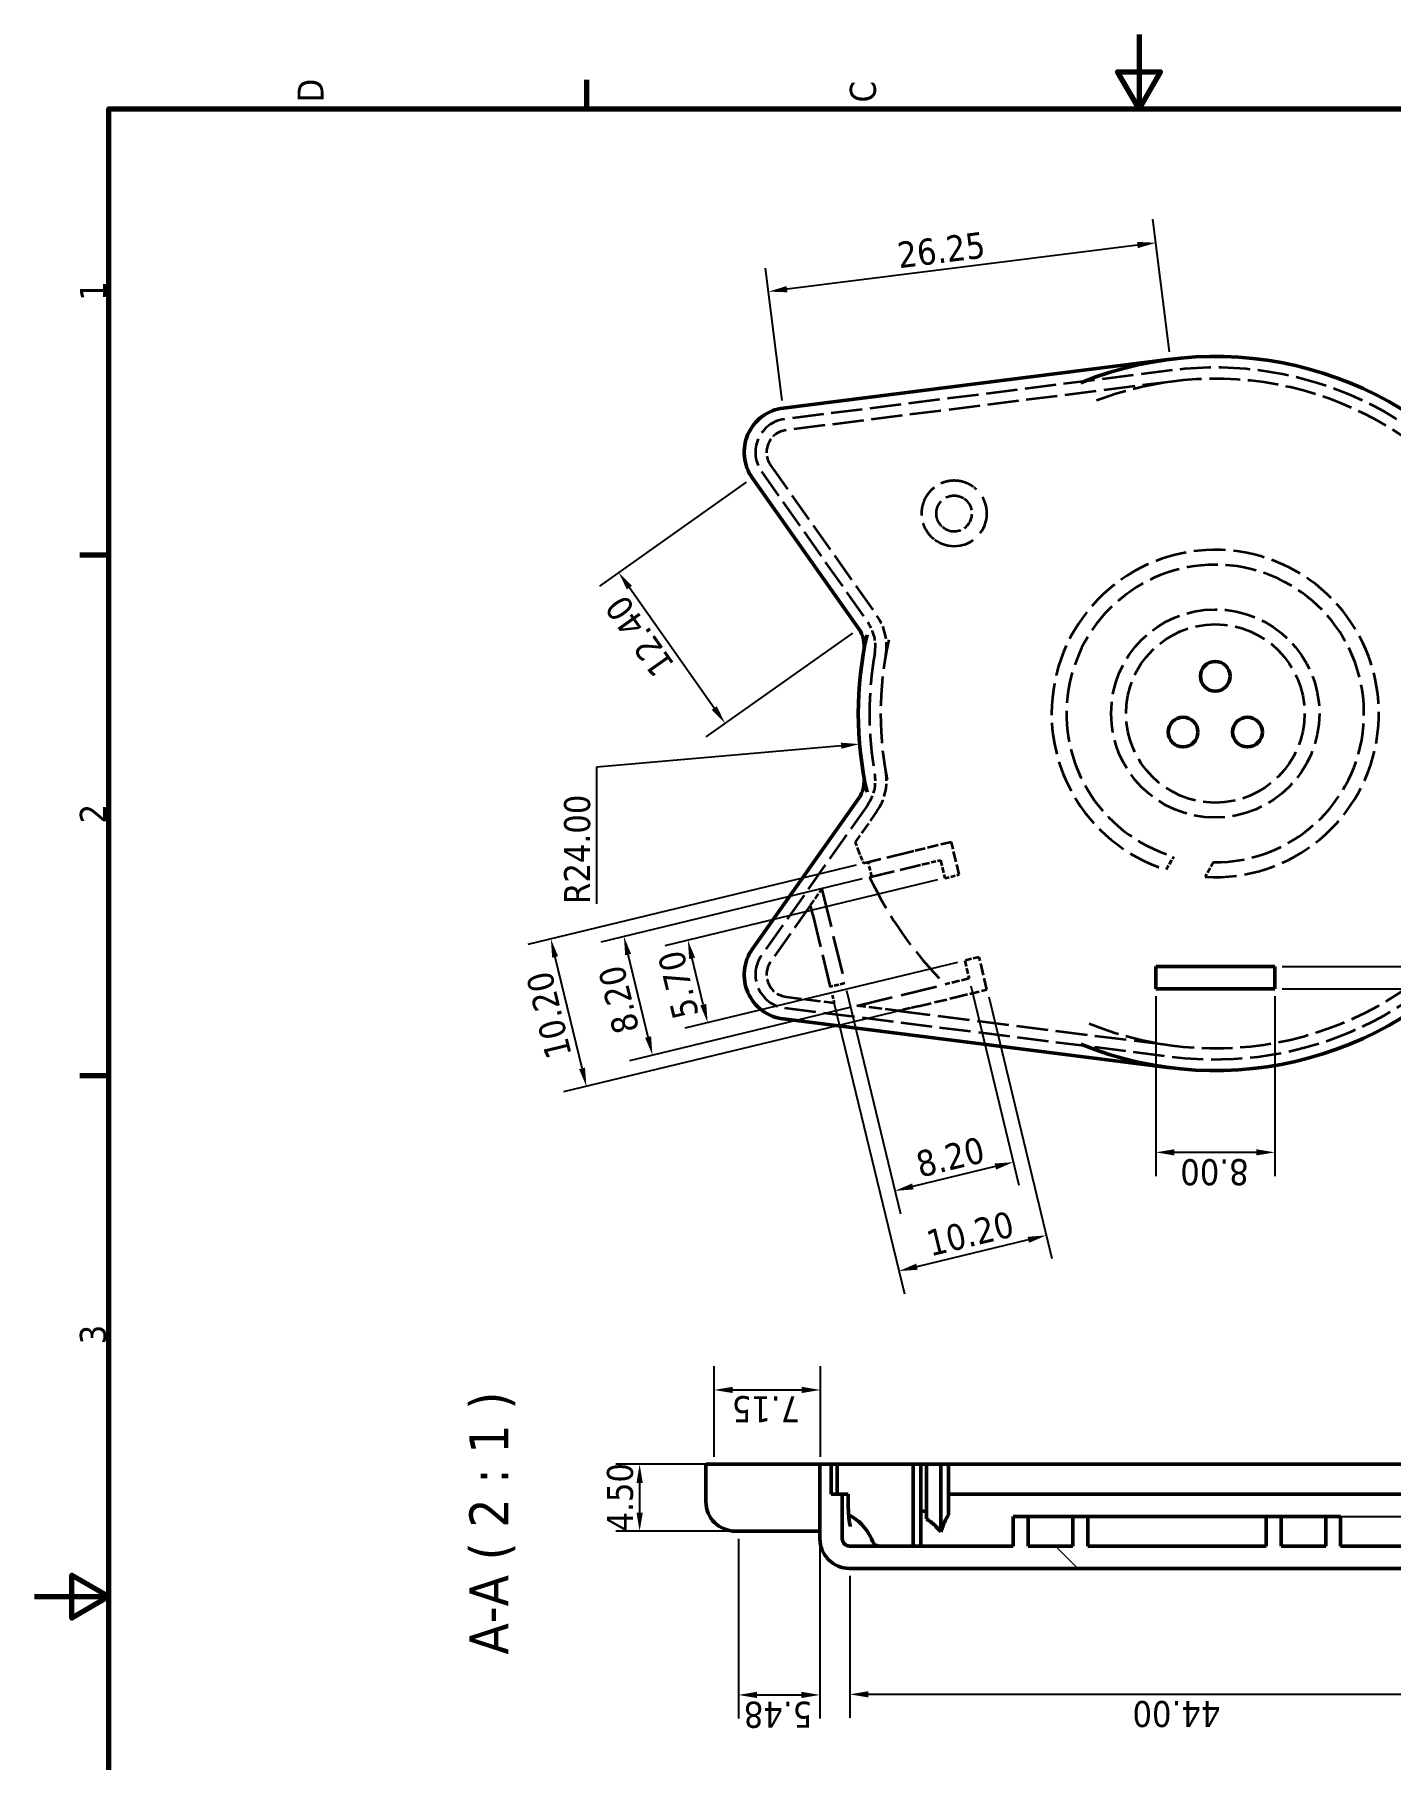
# Model space of a CAD drawing. Header units: millimetres. Extents: x -149 to 0, y 0 to 210.
# Drawn here: x -148.5 to -57.3, y 94 to 210 of the extents above; entities that cross this region are included whole.
import ezdxf

# ---------------------------------------------------------------- set-up
doc = ezdxf.new("R2010")
doc.units = ezdxf.units.MM
doc.header["$LTSCALE"] = 0.5
doc.linetypes.add('DASHED', pattern=[0.2068, 0.1655, -0.0413])
for name, color, linetype, lineweight in [('Border (ISO)', 7, 'Continuous', 70), ('Dimension (ISO)', 7, 'Continuous', 25), ('Hatch (ISO)', 7, 'Continuous', 18), ('Hidden (ISO)', 7, 'DASHED', 35), ('Symbol (ISO)', 7, 'Continuous', 25), ('Visible (ISO)', 7, 'Continuous', 50)]:
    doc.layers.add(name, color=color, linetype=linetype, lineweight=lineweight)
doc.styles.add('Label Text (ISO)', font='tahoma.ttf')
doc.styles.add('Note Text (ISO)', font='tahoma.ttf')
doc.dimstyles.new('Default (ISO)', dxfattribs={"dimscale": 0.5, "dimtxt": 3.5, "dimasz": 2.5, "dimexe": 3.175, "dimexo": 1, "dimgap": 0.762, "dimtad": 1, "dimtxsty": 'Note Text (ISO)', "dimcen": 2.5, "dimdle": 10, "dimclrd": 256, "dimclre": 256, "dimclrt": 256, "dimazin": 3, "dimtfac": 1.001486, "dimtmove": 0, "dimatfit": 3, "dimfxl": 0, "dimlwd": -1, "dimlwe": -1})

# ---------------------------------------------------------------- blocks, each defined once
blk = doc.blocks.new('Borders Default Border')
at = {"layer": 'Border (ISO)'}
for p, q in [((280, 287), (280, 290.9)), ((350, 287), (350, 290.9)), ((410, 222.75), (413.9, 222.75))]:
    blk.add_line(p, q, dxfattribs=at)
at = {"layer": 'Border (ISO)', "flags": 128}
for points in [[(210, 297), (210, 287), (207.11, 292), (212.89, 292), (210, 287)], [(10, 10), (10, 287), (410, 287), (410, 10), (10, 10)], [(420, 148.5), (410, 148.5), (415, 151.39), (415, 145.61), (410, 148.5)]]:
    blk.add_lwpolyline(points, dxfattribs=at)
at = {"layer": 'Border (ISO)', "char_height": 3.5, "attachment_point": 7, "style": 'Note Text (ISO)'}
for s, insert in [('3', (243.91, 287.33)), ('2', (313.94, 287.4)), ('1', (384.21, 287.4)), ('D', (410.87, 258.13)), ('C', (410.86, 183.81))]:
    blk.add_mtext(s, dxfattribs=dict(at, insert=insert))
blk = doc.blocks.new('*D11')
at = {"layer": 'Defpoints', "color": 0, "transparency": 16777216}
for p in [(-61.7, 110.39), (-49.7, 106.89), (-37.36, 106.89)]:
    blk.add_point(p, dxfattribs=at)
at = {"layer": 'Dimension (ISO)', "transparency": 16777216}
for p, q in [((-37.36, 111.64), (-37.36, 112.89)), ((-61.2, 110.39), (-35.77, 110.39)), ((-37.36, 110.39), (-37.36, 106.89)), ((-49.2, 106.89), (-35.77, 106.89)), ((-37.36, 105.64), (-37.36, 99.17))]:
    blk.add_line(p, q, dxfattribs=at)
for points in [[(-37.57, 111.64), (-37.15, 111.64), (-37.36, 110.39)], [(-37.57, 105.64), (-37.15, 105.64), (-37.36, 106.89)]]:
    blk.add_solid(points, dxfattribs=at)
at = {"layer": 'Dimension (ISO)', "transparency": 16777216, "insert": (-39.56, 99.55), "char_height": 1.75, "attachment_point": 1, "rotation": 90, "style": 'Note Text (ISO)'}
blk.add_mtext('\\A1;3.50', dxfattribs=at)
blk = doc.blocks.new('*D25')
at = {"layer": 'Defpoints', "color": 0, "transparency": 16777216}
for p in [(-65.12, 147.36), (-65.12, 145.86), (-43.71, 145.86)]:
    blk.add_point(p, dxfattribs=at)
at = {"layer": 'Dimension (ISO)', "transparency": 16777216}
for p, q in [((-43.71, 148.61), (-43.71, 149.86)), ((-64.62, 147.36), (-42.12, 147.36)), ((-43.71, 147.36), (-43.71, 145.86)), ((-64.62, 145.86), (-42.12, 145.86)), ((-43.71, 144.61), (-43.71, 143.36))]:
    blk.add_line(p, q, dxfattribs=at)
for points in [[(-43.92, 148.61), (-43.5, 148.61), (-43.71, 147.36)], [(-43.92, 144.61), (-43.5, 144.61), (-43.71, 145.86)]]:
    blk.add_solid(points, dxfattribs=at)
at = {"layer": 'Dimension (ISO)', "transparency": 16777216, "insert": (-45.91, 144.46), "char_height": 1.75, "attachment_point": 1, "rotation": 90, "style": 'Note Text (ISO)'}
blk.add_mtext('\\A1;1.50', dxfattribs=at)
blk = doc.blocks.new('*D26')
at = {"layer": 'Defpoints', "color": 0, "transparency": 16777216}
for p in [(-73.12, 145.86), (-65.12, 145.86), (-73.12, 134.86)]:
    blk.add_point(p, dxfattribs=at)
at = {"layer": 'Dimension (ISO)', "transparency": 16777216}
for p, q in [((-73.12, 145.36), (-73.12, 133.27)), ((-65.12, 145.36), (-65.12, 133.27)), ((-66.37, 134.86), (-71.87, 134.86))]:
    blk.add_line(p, q, dxfattribs=at)
for points in [[(-71.87, 134.65), (-71.87, 135.07), (-73.12, 134.86)], [(-66.37, 134.65), (-66.37, 135.07), (-65.12, 134.86)]]:
    blk.add_solid(points, dxfattribs=at)
at = {"layer": 'Dimension (ISO)', "transparency": 16777216, "insert": (-66.88, 132.65), "char_height": 1.75, "attachment_point": 1, "rotation": 180, "style": 'Note Text (ISO)'}
blk.add_mtext('\\A1;8.00', dxfattribs=at)
blk = doc.blocks.new('*D27')
at = {"layer": 'Defpoints', "color": 0, "transparency": 16777216}
for p in [(-69.12, 164.36), (-93.04, 162.3)]:
    blk.add_point(p, dxfattribs=at)
at = {"layer": 'Dimension (ISO)', "transparency": 16777216}
for p, q in [((-110.7, 160.78), (-94.28, 162.2)), ((-110.7, 151.56), (-110.7, 160.78))]:
    blk.add_line(p, q, dxfattribs=at)
blk.add_solid([(-94.3, 162.4), (-94.26, 161.99), (-93.04, 162.3)], dxfattribs=at)
at = {"layer": 'Dimension (ISO)', "transparency": 16777216, "insert": (-112.9, 151.56), "char_height": 1.75, "attachment_point": 1, "rotation": 90, "style": 'Note Text (ISO)'}
blk.add_mtext('\\A1;R24.00', dxfattribs=at)
blk = doc.blocks.new('*D28')
at = {"layer": 'Defpoints', "color": 0, "transparency": 16777216}
for p in [(-52.42, 181.59), (-69.12, 164.36)]:
    blk.add_point(p, dxfattribs=at)
at = {"layer": 'Dimension (ISO)', "transparency": 16777216}
for p, q in [((-42.59, 200.96), (-42.59, 191.74)), ((-42.59, 191.74), (-51.55, 182.49))]:
    blk.add_line(p, q, dxfattribs=at)
blk.add_solid([(-51.7, 182.64), (-51.4, 182.35), (-52.42, 181.59)], dxfattribs=at)
at = {"layer": 'Dimension (ISO)', "transparency": 16777216, "insert": (-44.79, 193.75), "char_height": 1.75, "attachment_point": 1, "rotation": 90, "style": 'Note Text (ISO)'}
blk.add_mtext('\\A1;R24.00', dxfattribs=at)
blk = doc.blocks.new('*D29')
at = {"layer": 'Defpoints', "color": 0, "transparency": 16777216}
for p in [(-92.78, 154.29), (-113.79, 149.21), (-89.04, 144.7)]:
    blk.add_point(p, dxfattribs=at)
at = {"layer": 'Dimension (ISO)', "transparency": 16777216}
for p, q in [((-93.26, 154.17), (-115.34, 148.84)), ((-111.69, 140.51), (-113.5, 147.99)), ((-89.53, 144.58), (-112.94, 138.92))]:
    blk.add_line(p, q, dxfattribs=at)
for points in [[(-113.7, 147.95), (-113.3, 148.04), (-113.79, 149.21)], [(-111.89, 140.46), (-111.49, 140.56), (-111.4, 139.29)]]:
    blk.add_solid(points, dxfattribs=at)
at = {"layer": 'Dimension (ISO)', "transparency": 16777216, "insert": (-114.08, 141), "char_height": 1.75, "attachment_point": 1, "rotation": 103.58, "style": 'Note Text (ISO)'}
blk.add_mtext('\\A1;10.20', dxfattribs=at)
blk = doc.blocks.new('*D30')
at = {"layer": 'Defpoints', "color": 0, "transparency": 16777216}
for p in [(-92.36, 153.36), (-108.88, 149.37), (-93.21, 144.72)]:
    blk.add_point(p, dxfattribs=at)
at = {"layer": 'Dimension (ISO)', "transparency": 16777216}
for p, q in [((-92.85, 153.24), (-110.43, 148.99)), ((-107.25, 142.61), (-108.59, 148.15)), ((-93.7, 144.6), (-108.5, 141.02))]:
    blk.add_line(p, q, dxfattribs=at)
for points in [[(-108.79, 148.1), (-108.39, 148.2), (-108.88, 149.37)], [(-107.45, 142.56), (-107.05, 142.66), (-106.96, 141.4)]]:
    blk.add_solid(points, dxfattribs=at)
at = {"layer": 'Dimension (ISO)', "transparency": 16777216, "insert": (-109.54, 142.68), "char_height": 1.75, "attachment_point": 1, "rotation": 103.58, "style": 'Note Text (ISO)'}
blk.add_mtext('\\A1;8.20', dxfattribs=at)
blk = doc.blocks.new('*D31')
at = {"layer": 'Defpoints', "color": 0, "transparency": 16777216}
for p in [(-94.87, 145.43), (-84.47, 145.8), (-90.39, 126.88)]:
    blk.add_point(p, dxfattribs=at)
at = {"layer": 'Dimension (ISO)', "transparency": 16777216}
for p, q in [((-94.76, 144.94), (-90.02, 125.34)), ((-84.35, 145.31), (-80.1, 127.73)), ((-81.69, 128.98), (-89.18, 127.17))]:
    blk.add_line(p, q, dxfattribs=at)
for points in [[(-81.74, 129.18), (-81.64, 128.78), (-80.48, 129.28)], [(-89.23, 127.38), (-89.13, 126.97), (-90.39, 126.88)]]:
    blk.add_solid(points, dxfattribs=at)
at = {"layer": 'Dimension (ISO)', "transparency": 16777216, "insert": (-88.68, 129.56), "char_height": 1.75, "attachment_point": 1, "rotation": 13.58, "style": 'Note Text (ISO)'}
blk.add_mtext('\\A1;10.20', dxfattribs=at)
blk = doc.blocks.new('*D32')
at = {"layer": 'Defpoints', "color": 0, "transparency": 16777216}
for p in [(-94.04, 146.23), (-85.68, 146.54), (-90.67, 132.27)]:
    blk.add_point(p, dxfattribs=at)
at = {"layer": 'Dimension (ISO)', "transparency": 16777216}
for p, q in [((-93.92, 145.74), (-90.29, 130.73)), ((-85.56, 146.05), (-82.32, 132.66)), ((-83.91, 133.91), (-89.45, 132.57))]:
    blk.add_line(p, q, dxfattribs=at)
for points in [[(-83.96, 134.11), (-83.86, 133.7), (-82.7, 134.2)], [(-89.5, 132.77), (-89.4, 132.37), (-90.67, 132.27)]]:
    blk.add_solid(points, dxfattribs=at)
at = {"layer": 'Dimension (ISO)', "transparency": 16777216, "insert": (-89.38, 134.86), "char_height": 1.75, "attachment_point": 1, "rotation": 13.58, "style": 'Note Text (ISO)'}
blk.add_mtext('\\A1;8.20', dxfattribs=at)
blk = doc.blocks.new('*D33')
at = {"layer": 'Defpoints', "color": 0, "transparency": 16777216}
for p in [(-87.31, 153.29), (-104.58, 149.12), (-85.97, 147.75)]:
    blk.add_point(p, dxfattribs=at)
at = {"layer": 'Dimension (ISO)', "transparency": 16777216}
for p, q in [((-87.79, 153.18), (-106.13, 148.75)), ((-86.46, 147.63), (-104.79, 143.21)), ((-103.54, 144.79), (-104.29, 147.9))]:
    blk.add_line(p, q, dxfattribs=at)
for points in [[(-104.49, 147.86), (-104.09, 147.95), (-104.58, 149.12)], [(-103.74, 144.74), (-103.34, 144.84), (-103.25, 143.58)]]:
    blk.add_solid(points, dxfattribs=at)
at = {"layer": 'Dimension (ISO)', "transparency": 16777216, "insert": (-105.54, 143.68), "char_height": 1.75, "attachment_point": 1, "rotation": 103.58, "style": 'Note Text (ISO)'}
blk.add_mtext('\\A1;5.70', dxfattribs=at)
blk = doc.blocks.new('*D34')
at = {"layer": 'Defpoints', "color": 0, "transparency": 16777216}
for p in [(-102.82, 113.89), (-107.82, 109.39), (-101.18, 109.39)]:
    blk.add_point(p, dxfattribs=at)
at = {"layer": 'Dimension (ISO)', "transparency": 16777216}
for p, q in [((-103.32, 113.89), (-109.41, 113.89)), ((-107.82, 112.64), (-107.82, 110.64)), ((-101.68, 109.39), (-109.41, 109.39))]:
    blk.add_line(p, q, dxfattribs=at)
for points in [[(-108.03, 112.64), (-107.61, 112.64), (-107.82, 113.89)], [(-108.03, 110.64), (-107.61, 110.64), (-107.82, 109.39)]]:
    blk.add_solid(points, dxfattribs=at)
at = {"layer": 'Dimension (ISO)', "transparency": 16777216, "insert": (-110.02, 109.38), "char_height": 1.75, "attachment_point": 1, "rotation": 90, "style": 'Note Text (ISO)'}
blk.add_mtext('\\A1;4.50', dxfattribs=at)
blk = doc.blocks.new('*D35')
at = {"layer": 'Defpoints', "color": 0, "transparency": 16777216}
for p in [(-101.18, 109.39), (-95.7, 109.39), (-95.7, 98.39)]:
    blk.add_point(p, dxfattribs=at)
at = {"layer": 'Dimension (ISO)', "transparency": 16777216}
for p, q in [((-101.18, 108.89), (-101.18, 96.8)), ((-95.7, 108.89), (-95.7, 96.8)), ((-99.93, 98.39), (-96.95, 98.39))]:
    blk.add_line(p, q, dxfattribs=at)
for points in [[(-99.93, 98.18), (-99.93, 98.6), (-101.18, 98.39)], [(-96.95, 98.18), (-96.95, 98.6), (-95.7, 98.39)]]:
    blk.add_solid(points, dxfattribs=at)
at = {"layer": 'Dimension (ISO)', "transparency": 16777216, "insert": (-96.22, 96.18), "char_height": 1.75, "attachment_point": 1, "rotation": 180, "style": 'Note Text (ISO)'}
blk.add_mtext('\\A1;5.48', dxfattribs=at)
blk = doc.blocks.new('*D36')
at = {"layer": 'Defpoints', "color": 0, "transparency": 16777216}
for p in [(-95.67, 118.89), (-102.82, 113.89), (-95.67, 113.89)]:
    blk.add_point(p, dxfattribs=at)
at = {"layer": 'Dimension (ISO)', "transparency": 16777216}
for p, q in [((-102.82, 114.39), (-102.82, 120.48)), ((-95.67, 114.39), (-95.67, 120.48)), ((-101.57, 118.89), (-96.92, 118.89))]:
    blk.add_line(p, q, dxfattribs=at)
for points in [[(-101.57, 118.68), (-101.57, 119.1), (-102.82, 118.89)], [(-96.92, 118.68), (-96.92, 119.1), (-95.67, 118.89)]]:
    blk.add_solid(points, dxfattribs=at)
at = {"layer": 'Dimension (ISO)', "transparency": 16777216, "insert": (-97.03, 116.72), "char_height": 1.75, "attachment_point": 1, "rotation": 180, "style": 'Note Text (ISO)'}
blk.add_mtext('\\A1;7.15', dxfattribs=at)
blk = doc.blocks.new('*D37')
at = {"layer": 'Defpoints', "color": 0, "transparency": 16777216}
for p in [(-93.7, 106.89), (-49.7, 106.89), (-49.7, 98.43)]:
    blk.add_point(p, dxfattribs=at)
at = {"layer": 'Dimension (ISO)', "transparency": 16777216}
for p, q in [((-93.7, 106.39), (-93.7, 96.84)), ((-49.7, 106.39), (-49.7, 96.84)), ((-92.45, 98.43), (-50.95, 98.43))]:
    blk.add_line(p, q, dxfattribs=at)
for points in [[(-92.45, 98.22), (-92.45, 98.64), (-93.7, 98.43)], [(-50.95, 98.22), (-50.95, 98.64), (-49.7, 98.43)]]:
    blk.add_solid(points, dxfattribs=at)
at = {"layer": 'Dimension (ISO)', "transparency": 16777216, "insert": (-68.78, 96.23), "char_height": 1.75, "attachment_point": 1, "rotation": 180, "style": 'Note Text (ISO)'}
blk.add_mtext('\\A1;44.00', dxfattribs=at)
blk = doc.blocks.new('*D39')
at = {"layer": 'Defpoints', "color": 0, "transparency": 16777216}
for p in [(-99.15, 192.72), (-72.12, 188.17), (-98.17, 184.89)]:
    blk.add_point(p, dxfattribs=at)
at = {"layer": 'Dimension (ISO)', "transparency": 16777216}
for p, q in [((-72.19, 188.67), (-73.31, 197.58)), ((-74.35, 195.85), (-97.91, 192.88)), ((-98.23, 185.39), (-99.35, 194.3))]:
    blk.add_line(p, q, dxfattribs=at)
for points in [[(-74.38, 196.06), (-74.33, 195.64), (-73.11, 196)], [(-97.94, 193.09), (-97.89, 192.67), (-99.15, 192.72)]]:
    blk.add_solid(points, dxfattribs=at)
at = {"layer": 'Dimension (ISO)', "transparency": 16777216, "insert": (-90.59, 196.02), "char_height": 1.75, "attachment_point": 1, "rotation": 7.1808, "style": 'Note Text (ISO)'}
blk.add_mtext('\\A1;26.25', dxfattribs=at)
blk = doc.blocks.new('*D40')
at = {"layer": 'Defpoints', "color": 0, "transparency": 16777216}
for p in [(-100.24, 180.18), (-93.09, 170.06), (-102.08, 163.71)]:
    blk.add_point(p, dxfattribs=at)
at = {"layer": 'Dimension (ISO)', "transparency": 16777216}
for p, q in [((-100.65, 179.9), (-110.52, 172.92)), ((-108.51, 172.82), (-102.8, 164.73)), ((-93.5, 169.77), (-103.37, 162.8))]:
    blk.add_line(p, q, dxfattribs=at)
for points in [[(-108.68, 172.7), (-108.34, 172.94), (-109.23, 173.84)], [(-102.97, 164.61), (-102.63, 164.85), (-102.08, 163.71)]]:
    blk.add_solid(points, dxfattribs=at)
at = {"layer": 'Dimension (ISO)', "transparency": 16777216, "insert": (-106.84, 166.63), "char_height": 1.75, "attachment_point": 1, "rotation": 125.2295, "style": 'Note Text (ISO)'}
blk.add_mtext('\\A1;12.40', dxfattribs=at)

msp = doc.modelspace()

# ---------------------------------------------------------------- hatches: boundary and pattern name
at = {"layer": 'Hatch (ISO)'}
h = msp.add_hatch(dxfattribs=at)
h.set_pattern_fill('ANSI31', color=256, scale=12.7, angle=90, style=0)
h.set_pattern_definition([(135, (0, 0), (-14.2562, -14.2562), [])])
edge = h.paths.add_edge_path()
edge.add_line((-52.5012, 111.792), (-52.5012, 108.392))
edge.add_line((-52.5012, 108.392), (-54.9012, 108.392))
edge.add_line((-54.9012, 108.392), (-54.9012, 111.792))
edge.add_line((-54.9012, 111.792), (-55.9012, 111.792))
edge.add_line((-55.9012, 111.792), (-55.9012, 108.392))
edge.add_line((-55.9012, 108.392), (-60.7012, 108.392))
edge.add_line((-60.7012, 108.392), (-60.7012, 110.392))
edge.add_line((-60.7012, 110.392), (-61.7012, 110.392))
edge.add_line((-61.7012, 110.392), (-61.7012, 108.392))
edge.add_line((-61.7012, 108.392), (-64.7012, 108.392))
edge.add_line((-64.7012, 108.392), (-64.7012, 110.392))
edge.add_line((-64.7012, 110.392), (-65.7012, 110.392))
edge.add_line((-65.7012, 110.392), (-65.7012, 108.392))
edge.add_line((-65.7012, 108.392), (-77.7012, 108.392))
edge.add_line((-77.7012, 108.392), (-77.7012, 110.392))
edge.add_line((-77.7012, 110.392), (-78.7012, 110.392))
edge.add_line((-78.7012, 110.392), (-78.7012, 108.392))
edge.add_line((-78.7012, 108.392), (-81.7012, 108.392))
edge.add_line((-81.7012, 108.392), (-81.7012, 110.392))
edge.add_line((-81.7012, 110.392), (-82.7012, 110.392))
edge.add_line((-82.7012, 110.392), (-82.7012, 108.392))
edge.add_line((-82.7012, 108.392), (-93.7012, 108.392))
edge.add_ellipse((-93.7012, 108.892), major_axis=(-0.5, 0), ratio=1, start_angle=0, end_angle=90, ccw=False)
edge.add_line((-94.2012, 108.892), (-94.2012, 111.892))
edge.add_line((-94.2012, 111.892), (-94.9512, 111.892))
edge.add_line((-94.9512, 111.892), (-94.9512, 113.892))
edge.add_line((-94.9512, 113.892), (-95.7012, 113.892))
edge.add_line((-95.7012, 113.892), (-95.7012, 108.892))
edge.add_ellipse((-93.7012, 108.892), major_axis=(0, -2), ratio=1, start_angle=270, end_angle=360)
edge.add_line((-93.7012, 106.892), (-49.7012, 106.892))
edge.add_ellipse((-49.7012, 108.892), major_axis=(2, 0), ratio=1, start_angle=270, end_angle=360)
edge.add_line((-47.7012, 108.892), (-47.7012, 113.892))
edge.add_line((-47.7012, 113.892), (-48.4512, 113.892))
edge.add_line((-48.4512, 113.892), (-48.4512, 111.892))
edge.add_line((-48.4512, 111.892), (-49.2012, 111.892))
edge.add_line((-49.2012, 111.892), (-49.2012, 108.892))
edge.add_ellipse((-49.7012, 108.892), major_axis=(0, -0.5), ratio=1, start_angle=0, end_angle=90, ccw=False)
edge.add_line((-49.7012, 108.392), (-51.5012, 108.392))
edge.add_line((-51.5012, 108.392), (-51.5012, 111.792))
edge.add_line((-51.5012, 111.792), (-52.5012, 111.792))

# ---------------------------------------------------------------- linework, layer by layer
at = {"layer": 'Hidden (ISO)', "ltscale": 25.384344}
for p, q in [((-72.0302, 187.4274), (-98.0718, 184.1465)), ((-71.9365, 186.6833), (-97.978, 183.4024)), ((-98.0718, 144.5731), (-72.0302, 141.2922))]:
    msp.add_line(p, q, dxfattribs=at)
at = {"layer": 'Hidden (ISO)', "ltscale": 23.977739}
for p, q in [((-99.0158, 181.0489), (-91.8648, 170.9228)), ((-99.6284, 180.6162), (-92.4775, 170.4902)), ((-92.4775, 158.2294), (-99.6284, 148.1033))]:
    msp.add_line(p, q, dxfattribs=at)
at = {"layer": 'Hidden (ISO)', "ltscale": 9.736451}
msp.add_line((-91.8648, 157.7968), (-93.3399, 155.7079), dxfattribs=at)
at = {"layer": 'Hidden (ISO)', "ltscale": 3.300813}
msp.add_line((-93.3399, 155.7079), (-93.1244, 155.1464), dxfattribs=at)
at = {"layer": 'Hidden (ISO)', "ltscale": 8.810354}
msp.add_line((-86.864, 155.7147), (-89.1133, 155.1714), dxfattribs=at)
at = {"layer": 'Hidden (ISO)', "ltscale": 8.56689}
msp.add_line((-86.3357, 153.5276), (-86.864, 155.7147), dxfattribs=at)
at = {"layer": 'Hidden (ISO)', "ltscale": 20.271112}
msp.add_line((-89.5723, 155.0605), (-92.7764, 154.2866), dxfattribs=at)
at = {"layer": 'Hidden (ISO)', "ltscale": 3.807451}
for p, q in [((-92.2087, 153.3949), (-92.4435, 154.3669)), ((-87.3078, 153.2928), (-86.3357, 153.5276)), ((-94.0365, 146.2256), (-95.0085, 145.9908))]:
    msp.add_line(p, q, dxfattribs=at)
at = {"layer": 'Hidden (ISO)', "ltscale": 2.284578}
msp.add_line((-89.1133, 155.1714), (-89.5723, 155.0605), dxfattribs=at)
at = {"layer": 'Hidden (ISO)', "ltscale": 2.299715}
msp.add_line((-89.1277, 154.1392), (-88.664, 154.2511), dxfattribs=at)
at = {"layer": 'Hidden (ISO)', "ltscale": 4.162856}
msp.add_line((-88.664, 154.2511), (-87.6013, 154.5079), dxfattribs=at)
at = {"layer": 'Hidden (ISO)', "ltscale": 4.759339}
msp.add_line((-87.6013, 154.5079), (-87.3078, 153.2928), dxfattribs=at)
at = {"layer": 'Hidden (ISO)', "ltscale": 3.91055}
msp.add_line((-72.4206, 153.8654), (-71.907, 154.7549), dxfattribs=at)
at = {"layer": 'Hidden (ISO)', "ltscale": 4.304815}
msp.add_line((-69.2479, 154.3606), (-69.8133, 153.3814), dxfattribs=at)
at = {"layer": 'Hidden (ISO)', "ltscale": 20.382996}
msp.add_line((-92.3592, 153.3585), (-89.1277, 154.1392), dxfattribs=at)
at = {"layer": 'Hidden (ISO)', "ltscale": 5.059608}
msp.add_line((-96.3322, 151.4707), (-95.5657, 152.5562), dxfattribs=at)
at = {"layer": 'Hidden (ISO)', "ltscale": 31.49279}
msp.add_line((-95.5657, 152.5562), (-94.0365, 146.2256), dxfattribs=at)
at = {"layer": 'Hidden (ISO)', "ltscale": 22.495354}
msp.add_line((-96.3322, 151.4707), (-99.0158, 147.6707), dxfattribs=at)
at = {"layer": 'Hidden (ISO)', "ltscale": 3.499445}
msp.add_line((-96.1762, 150.8249), (-96.3322, 151.4707), dxfattribs=at)
at = {"layer": 'Hidden (ISO)', "ltscale": 26.837845}
msp.add_line((-96.1762, 150.8249), (-94.873, 145.43), dxfattribs=at)
at = {"layer": 'Hidden (ISO)', "ltscale": 5.099185}
msp.add_line((-84.9973, 147.987), (-85.9694, 147.7522), dxfattribs=at)
at = {"layer": 'Hidden (ISO)', "ltscale": 4.976863}
msp.add_line((-85.9694, 147.7522), (-85.6759, 146.5371), dxfattribs=at)
at = {"layer": 'Hidden (ISO)', "ltscale": 9.663597}
msp.add_line((-84.469, 145.7999), (-84.9973, 147.987), dxfattribs=at)
at = {"layer": 'Hidden (ISO)', "ltscale": 29.547621}
msp.add_line((-93.212, 144.7167), (-87.2723, 146.1515), dxfattribs=at)
at = {"layer": 'Hidden (ISO)', "ltscale": 6.378392}
msp.add_line((-85.6759, 146.5371), (-87.2723, 146.1515), dxfattribs=at)
at = {"layer": 'Hidden (ISO)', "ltscale": 12.397449}
msp.add_line((-97.978, 145.3172), (-94.7475, 144.9102), dxfattribs=at)
at = {"layer": 'Hidden (ISO)', "ltscale": 3.095043}
msp.add_line((-94.873, 145.43), (-94.7475, 144.9102), dxfattribs=at)
at = {"layer": 'Hidden (ISO)', "ltscale": 10.308406}
msp.add_line((-89.0418, 144.6953), (-86.4101, 145.331), dxfattribs=at)
at = {"layer": 'Hidden (ISO)', "ltscale": 7.805402}
msp.add_line((-86.4101, 145.331), (-84.469, 145.7999), dxfattribs=at)
at = {"layer": 'Hidden (ISO)', "ltscale": 10.741536}
msp.add_line((-90.4129, 144.3641), (-93.212, 144.7167), dxfattribs=at)
at = {"layer": 'Hidden (ISO)', "ltscale": 6.04269}
msp.add_line((-89.0418, 144.6953), (-90.4129, 144.3641), dxfattribs=at)
at = {"layer": 'Hidden (ISO)', "ltscale": 25.728853}
msp.add_line((-90.4129, 144.3641), (-71.9365, 142.0363), dxfattribs=at)
at = {"layer": 'Hidden (ISO)', "ltscale": 25.021217}
msp.add_circle((-69.124, 164.3598), 7, dxfattribs=at)
at = {"layer": 'Hidden (ISO)', "ltscale": 26.042492}
msp.add_circle((-69.124, 164.3598), 6, dxfattribs=at)
at = {"layer": 'Hidden (ISO)', "ltscale": 25.045532}
msp.add_arc((-69.124, 164.3598), 22.5, -112.108832, 112.108832, dxfattribs=at)
at = {"layer": 'Hidden (ISO)', "ltscale": 25.425459}
msp.add_arc((-69.124, 164.3598), 23.25, -97.180756, 97.180756, dxfattribs=at)
at = {"layer": 'Hidden (ISO)', "ltscale": 22.416649}
for centre, start, end in [((-97.7905, 181.9142), 97.180756, -144.770511), ((-97.7905, 146.8054), 144.770511, -97.180756)]:
    msp.add_arc(centre, 2.25, start, end, dxfattribs=at)
at = {"layer": 'Hidden (ISO)', "ltscale": 11.76717}
for centre, start, end in [((-97.7905, 181.9142), 97.180756, -144.770511), ((-97.7905, 146.8054), 144.770511, -97.180756)]:
    msp.add_arc(centre, 1.5, start, end, dxfattribs=at)
at = {"layer": 'Hidden (ISO)', "ltscale": 31.286444}
msp.add_arc((-86.674, 177.8098), 2.2, -121.717213, 46.785418, dxfattribs=at)
at = {"layer": 'Hidden (ISO)', "ltscale": 13.2588}
msp.add_arc((-86.674, 177.8098), 1.2, -120.598834, 45.66704, dxfattribs=at)
at = {"layer": 'Hidden (ISO)', "ltscale": 25.708593}
msp.add_arc((-69.124, 164.3598), 11, -93.592704, -107.439141, dxfattribs=at)
at = {"layer": 'Hidden (ISO)', "ltscale": 25.28615}
msp.add_arc((-69.124, 164.3598), 10, -90.7104, -106.159246, dxfattribs=at)
at = {"layer": 'Hidden (ISO)', "ltscale": 8.2775}
for centre, start, end in [((-94.7238, 168.9038), -10.065342, 35.229489), ((-94.7238, 159.8157), -35.229489, 10.065342)]:
    msp.add_arc(centre, 2.75, start, end, dxfattribs=at)
at = {"layer": 'Hidden (ISO)', "ltscale": 10.535028}
for centre, start, end in [((-94.7238, 168.9038), -10.065342, 35.229489), ((-94.7238, 159.8157), -35.229489, 10.065342)]:
    msp.add_arc(centre, 3.5, start, end, dxfattribs=at)
at = {"layer": 'Hidden (ISO)', "ltscale": 24.165649}
msp.add_arc((-69.124, 164.3598), 22.5, 167.274082, -167.274082, dxfattribs=at)
at = {"layer": 'Hidden (ISO)', "ltscale": 26.334013}
msp.add_arc((-69.124, 164.3598), 23.25, 169.934658, -169.934658, dxfattribs=at)
at = {"layer": 'Hidden (ISO)', "ltscale": 3.53205}
msp.add_arc((-69.124, 164.3598), 25.7081, -158.998991, -156.931489, dxfattribs=at)
at = {"layer": 'Hidden (ISO)', "ltscale": 28.579439}
msp.add_arc((-69.124, 164.3598), 25.7081, -154.663777, -134.905541, dxfattribs=at)
at = {"layer": 'Hidden (ISO)', "ltscale": 25.670948}
msp.add_open_spline([(-85.5391, 179.6945), (-85.6068, 179.7353), (-85.6917, 179.7816), (-85.9032, 179.8737), (-86.0294, 179.9187), (-86.3534, 179.9939), (-86.5541, 180.0176), (-86.9859, 179.9978), (-87.2056, 179.9571), (-87.631, 179.803), (-87.8306, 179.695), (-88.1608, 179.4422), (-88.2954, 179.3087), (-88.5265, 179.0113), (-88.6222, 178.8487), (-88.7845, 178.4703), (-88.8398, 178.2533), (-88.8885, 177.7824), (-88.8692, 177.5374), (-88.7619, 177.0751), (-88.6717, 176.8658), (-88.4427, 176.4789), (-88.3063, 176.3273), (-88.1988, 176.224)], degree=3, knots=[-0.922246573, -0.922246573, -0.922246573, -0.922246573, -0.849903497, -0.849903497, -0.776038582, -0.776038582, -0.687262099, -0.687262099, -0.602394312, -0.602394312, -0.521379105, -0.521379105, -0.454758859, -0.454758859, -0.38847911, -0.38847911, -0.308685782, -0.308685782, -0.215444754, -0.215444754, -0.117102726, -0.117102726, -0.000079886, -0.000079886, -0.000079886, -0.000079886], dxfattribs=at)
at = {"layer": 'Hidden (ISO)', "ltscale": 20.413822}
msp.add_open_spline([(-87.6331, 177.0886), (-87.6734, 177.1423), (-87.7176, 177.2099), (-87.7895, 177.3615), (-87.8184, 177.4378), (-87.8668, 177.6362), (-87.8788, 177.7543), (-87.8662, 177.9844), (-87.845, 178.0989), (-87.7657, 178.3208), (-87.7112, 178.4246), (-87.5694, 178.6178), (-87.4836, 178.7033), (-87.2849, 178.8507), (-87.1744, 178.9066), (-86.9311, 178.9904), (-86.7943, 179.0108), (-86.4897, 179.0083), (-86.3404, 178.969), (-86.2269, 178.9234)], degree=3, knots=[-0.549192982, -0.549192982, -0.549192982, -0.549192982, -0.48632559, -0.48632559, -0.438153613, -0.438153613, -0.377818236, -0.377818236, -0.323468846, -0.323468846, -0.272770195, -0.272770195, -0.220639203, -0.220639203, -0.163324415, -0.163324415, -0.093559914, -0.093559914, -0.000080265, -0.000080265, -0.000080265, -0.000080265], dxfattribs=at)
at = {"layer": 'Hidden (ISO)', "ltscale": 2.275578}
msp.add_open_spline([(-86.2269, 178.9234), (-86.2172, 178.9195), (-86.2058, 178.9148), (-86.1607, 178.8951), (-86.1197, 178.8754), (-86.031, 178.8242), (-85.9846, 178.7938), (-85.9028, 178.7303), (-85.8683, 178.7003), (-85.8354, 178.6681)], degree=3, knots=[-0.1403980109, -0.1403980109, -0.1403980109, -0.1403980109, -0.1324051784, -0.1324051784, -0.1127192165, -0.1127192165, -0.0943122471, -0.0943122471, -0.0804460297, -0.0804460297, -0.0804460297, -0.0804460297], dxfattribs=at)
at = {"layer": 'Hidden (ISO)', "ltscale": 2.267329}
msp.add_open_spline([(-85.1675, 179.4131), (-85.1711, 179.4165), (-85.1747, 179.4198), (-85.2257, 179.4671), (-85.2743, 179.5082), (-85.3685, 179.5817), (-85.4131, 179.6132), (-85.4881, 179.6634), (-85.5182, 179.6819), (-85.5391, 179.6945)], degree=3, knots=[-0.0791398975, -0.0791398975, -0.0791398975, -0.0791398975, -0.077668224, -0.077668224, -0.0582581321, -0.0582581321, -0.0384971698, -0.0384971698, -0.0193897743, -0.0193897743, -0.0193897743, -0.0193897743], dxfattribs=at)
at = {"layer": 'Hidden (ISO)', "ltscale": 2.275576}
msp.add_open_spline([(-87.2848, 176.7769), (-87.2936, 176.7821), (-87.3024, 176.7875), (-87.3638, 176.8259), (-87.4124, 176.8622), (-87.5013, 176.9385), (-87.5397, 176.9776), (-87.5978, 177.0429), (-87.6188, 177.0696), (-87.6331, 177.0886)], degree=3, knots=[-0.0794609909, -0.0794609909, -0.0794609909, -0.0794609909, -0.0763639417, -0.0763639417, -0.0576757532, -0.0576757532, -0.0376617173, -0.0376617173, -0.019444024, -0.019444024, -0.019444024, -0.019444024], dxfattribs=at)
at = {"layer": 'Hidden (ISO)', "ltscale": 2.26733}
msp.add_open_spline([(-88.1988, 176.224), (-88.196, 176.2213), (-88.1931, 176.2185), (-88.169, 176.1956), (-88.1395, 176.1682), (-88.0655, 176.1051), (-88.0219, 176.07), (-87.9284, 176.0017), (-87.8803, 175.9691), (-87.8306, 175.9384)], degree=3, knots=[-0.1389020758, -0.1389020758, -0.1389020758, -0.1389020758, -0.1358797395, -0.1358797395, -0.1161231133, -0.1161231133, -0.0967443065, -0.0967443065, -0.0791533038, -0.0791533038, -0.0791533038, -0.0791533038], dxfattribs=at)
at = {"layer": 'Visible (ISO)'}
for p, q in [((-72.124, 188.1716), (-98.1655, 184.8906)), ((-100.241, 180.1836), (-93.0901, 170.0576)), ((-93.0901, 158.662), (-100.241, 148.536)), ((-73.124, 145.8598), (-73.124, 147.3598)), ((-73.124, 147.3598), (-65.124, 147.3598)), ((-65.124, 147.3598), (-65.124, 145.8598)), ((-65.124, 145.8598), (-73.124, 145.8598)), ((-98.1655, 143.829), (-72.124, 140.548)), ((-102.8183, 113.892), (-103.3678, 113.892)), ((-103.3678, 111.392), (-103.3678, 113.892)), ((-102.8183, 113.892), (-95.7012, 113.892)), ((-94.9512, 113.892), (-95.7012, 113.892)), ((-95.7012, 113.892), (-95.7012, 108.892)), ((-94.9512, 111.892), (-94.9512, 113.892)), ((-94.9512, 113.892), (-94.5934, 113.892)), ((-94.551, 113.892), (-94.5934, 113.892)), ((-94.551, 113.892), (-89.4413, 113.892)), ((-94.551, 113.892), (-94.551, 111.892)), ((-89.4413, 113.892), (-89.4413, 108.392)), ((-89.4413, 113.892), (-88.913, 113.892)), ((-88.5466, 113.892), (-88.913, 113.892)), ((-88.913, 113.892), (-88.913, 108.392)), ((-88.5466, 113.892), (-87.5746, 113.892)), ((-88.5466, 113.892), (-88.5466, 110.227)), ((-87.5746, 113.892), (-87.0463, 113.892)), ((-87.5746, 113.892), (-87.5746, 109.3459)), ((-87.0463, 113.892), (-74.6075, 113.892)), ((-87.0463, 113.892), (-87.0463, 110.4914)), ((-74.6075, 113.892), (-48.4512, 113.892)), ((-94.2012, 111.892), (-94.9512, 111.892)), ((-94.2012, 108.892), (-94.2012, 111.892)), ((-93.8549, 111.892), (-94.2012, 111.892)), ((-93.8549, 111.892), (-93.801, 111.892)), ((-93.801, 111.892), (-93.801, 111.392)), ((-74.5137, 111.892), (-87.0463, 111.892)), ((-49.2012, 111.892), (-74.5137, 111.892)), ((-81.7012, 110.392), (-82.7012, 110.392)), ((-82.7012, 110.392), (-82.7012, 108.392)), ((-81.7012, 108.392), (-81.7012, 110.392)), ((-81.7012, 110.392), (-78.7012, 110.392)), ((-77.7012, 110.392), (-78.7012, 110.392)), ((-78.7012, 110.392), (-78.7012, 108.392)), ((-77.7012, 108.392), (-77.7012, 110.392)), ((-77.7012, 110.392), (-65.7012, 110.392)), ((-64.7012, 110.392), (-65.7012, 110.392)), ((-65.7012, 110.392), (-65.7012, 108.392)), ((-64.7012, 108.392), (-64.7012, 110.392)), ((-64.7012, 110.392), (-61.7012, 110.392)), ((-60.7012, 110.392), (-61.7012, 110.392)), ((-61.7012, 110.392), (-61.7012, 108.392)), ((-60.7012, 108.392), (-60.7012, 110.392)), ((-101.1846, 109.392), (-101.3678, 109.392)), ((-101.1846, 109.392), (-95.7016, 109.392)), ((-82.7012, 108.392), (-93.7012, 108.392)), ((-78.7012, 108.392), (-81.7012, 108.392)), ((-65.7012, 108.392), (-77.7012, 108.392)), ((-61.7012, 108.392), (-64.7012, 108.392)), ((-55.9012, 108.392), (-60.7012, 108.392)), ((-93.7012, 106.892), (-49.7012, 106.892))]:
    msp.add_line(p, q, dxfattribs=at)
for centre in [(-69.124, 166.8598), (-71.289, 163.1098), (-66.9589, 163.1098)]:
    msp.add_circle(centre, 1, dxfattribs=at)
for centre, radius, start, end in [((-69.124, 164.3598), 24, -112.108832, 112.108832), ((-97.7905, 181.9142), 3, 97.180756, -144.770511), ((-69.124, 164.3598), 24, 167.274082, -167.274082), ((-94.7238, 168.9038), 2, -10.065342, 35.229489), ((-94.7238, 159.8157), 2, -35.229489, 10.065342), ((-97.7905, 146.8054), 3, 144.770511, -97.180756), ((-101.3678, 111.392), 2, 180, -90), ((-93.7012, 108.892), 2, 180, -90), ((-93.7012, 108.892), 0.5, 180, -90)]:
    msp.add_arc(centre, radius, start, end, dxfattribs=at)
for points, knots in [([(-93.6572, 109.7008), (-93.6691, 109.7507), (-93.6829, 109.8169), (-93.7105, 109.978), (-93.7244, 110.0729), (-93.7498, 110.2876), (-93.7614, 110.4074), (-93.7805, 110.6659), (-93.7881, 110.8047), (-93.7984, 111.093), (-93.801, 111.2425), (-93.801, 111.392)], [0.432089357, 0.432089357, 0.432089357, 0.432089357, 0.489233206, 0.489233206, 0.546377055, 0.546377055, 0.603520904, 0.603520904, 0.660664753, 0.660664753, 0.717808602, 0.717808602, 0.717808602, 0.717808602]), ([(-92.1495, 108.7045), (-92.152, 108.7108), (-92.1545, 108.717), (-92.3199, 109.1232), (-92.6036, 109.5541), (-93.1408, 110.1009), (-93.4546, 110.3313), (-93.7691, 110.4996)], [1.170845052, 1.170845052, 1.170845052, 1.170845052, 1.172864803, 1.172864803, 1.302966514, 1.302966514, 1.406100913, 1.406100913, 1.406100913, 1.406100913]), ([(-87.5746, 109.3459), (-87.7024, 109.5111), (-87.8437, 109.6627), (-88.1485, 109.9455), (-88.341, 110.0957), (-88.5466, 110.227)], [1.309564958, 1.309564958, 1.309564958, 1.309564958, 1.367750907, 1.367750907, 1.43623203, 1.43623203, 1.43623203, 1.43623203]), ([(-87.0463, 110.4914), (-87.1975, 110.2888), (-87.3644, 109.9667), (-87.5197, 109.5231), (-87.5474, 109.438), (-87.5746, 109.3459)], [0.87824819, 0.87824819, 0.87824819, 0.87824819, 1.075757106, 1.075757106, 1.117218551, 1.117218551, 1.117218551, 1.117218551]), ([(-91.6905, 108.392), (-91.752, 108.392), (-91.8244, 108.4066), (-91.9376, 108.4544), (-91.9986, 108.4957), (-92.0847, 108.5833), (-92.1252, 108.6448), (-92.1488, 108.7028), (-92.1492, 108.7037), (-92.1495, 108.7045)], [-0.0747426048, -0.0747426048, -0.0747426048, -0.0747426048, -0.0557671909, -0.0557671909, -0.0369786788, -0.0369786788, -0.018403809, -0.018403809, -0.0181232022, -0.0181232022, -0.0181232022, -0.0181232022])]:
    msp.add_open_spline(points, degree=3, knots=knots, dxfattribs=at)
for points in [[(-88.5467, 110.7035), (-88.6657, 110.7385), (-88.7885, 110.7695), (-88.913, 110.7955)], [(-95.7016, 109.392), (-95.7015, 109.392), (-95.7014, 109.392), (-95.7012, 109.392)]]:
    msp.add_open_spline(points, degree=3, dxfattribs=at)

# ---------------------------------------------------------------- block references
at = {"xscale": 0.5, "yscale": 0.5, "zscale": 0.5, "rotation": 90}
msp.add_blockref('Borders Default Border', (0, 0), dxfattribs=at)

# ---------------------------------------------------------------- texts
at = {"layer": 'Symbol (ISO)', "insert": (-116.1651, 101.1001), "char_height": 2.625, "attachment_point": 7, "rotation": 90, "style": 'Label Text (ISO)'}
msp.add_mtext('A-A ( 2 : 1 ) ', dxfattribs=at)

# ---------------------------------------------------------------- dimensions: what is measured, and where the dimension line sits
at = {"layer": 'Dimension (ISO)'}
for mpoint, picture, middle in [((-52.4207, 181.5936), '*D28', (-42.5906, 197.3545)), ((-93.0356, 162.3024), '*D27', (-110.6962, 155.1644))]:
    dim = msp.add_radius_dim(center=(-69.124, 164.3598), mpoint=mpoint, dimstyle='Default (ISO)', override={"dimgap": 0.762, "dimtih": 1, "dimdec": 2, "dimlfac": 1, "dimcen": 0, "dimtol": 0, "dimlim": 0, "dimtp": 0, "dimtm": 0, "dimtdec": 2, "dimtofl": 0}, dxfattribs=at)
    dim.commit()
    dim.dimension.update_dxf_attribs({"geometry": picture, "text_midpoint": middle, "dimtype": 164})
for base, p1, p2, angle, override, picture, middle in [((-99.1524, 192.7239), (-72.124, 188.1716), (-98.1655, 184.8906), 7.180756, {"dimgap": 0.762, "dimtoh": 0, "dimdec": 2, "dimtol": 0, "dimlim": 0, "dimtp": 0, "dimtm": 0, "dimtdec": 2, "dimtofl": 0, "dimatfit": 1}, '*D39', (-87.4756, 194.1951)), ((-102.0754, 163.7122), (-100.241, 180.1836), (-93.0901, 170.0576), 125.229489, {"dimgap": 0.762, "dimtoh": 0, "dimdec": 2, "dimtol": 0, "dimlim": 0, "dimtp": 0, "dimtm": 0, "dimtdec": 2, "dimtofl": 0, "dimatfit": 1}, '*D40', (-106.6583, 170.2017)), ((-113.7938, 149.2097), (-89.0418, 144.6953), (-92.7764, 154.2866), 283.58, {"dimgap": 0.762, "dimtoh": 0, "dimdec": 2, "dimtol": 0, "dimlim": 0, "dimtp": 0, "dimtm": 0, "dimtdec": 2, "dimtofl": 0, "dimatfit": 1}, '*D29', (-112.5963, 144.2522)), ((-108.884, 149.3669), (-93.212, 144.7167), (-92.3592, 153.3585), 283.58, {"dimgap": 0.762, "dimtoh": 0, "dimdec": 2, "dimtol": 0, "dimlim": 0, "dimtp": 0, "dimtm": 0, "dimtdec": 2, "dimtofl": 0, "dimatfit": 1}, '*D30', (-107.9213, 145.3815)), ((-104.5847, 149.1195), (-85.9694, 147.7522), (-87.3078, 153.2928), 103.58, {"dimgap": 0.762, "dimtoh": 0, "dimdec": 2, "dimtol": 0, "dimlim": 0, "dimtp": 0, "dimtm": 0, "dimtdec": 2, "dimtofl": 0, "dimatfit": 1}, '*D33', (-103.9155, 146.3491)), ((-43.7086, 145.8598), (-65.124, 147.3598), (-65.124, 145.8598), 270, {"dimgap": 0.762, "dimtoh": 0, "dimdec": 2, "dimtol": 0, "dimlim": 0, "dimtp": 0, "dimtm": 0, "dimtdec": 2, "dimtofl": 1, "dimatfit": 1}, '*D25', (-43.7086, 146.6098)), ((-90.6665, 132.2744), (-85.6759, 146.5371), (-94.0365, 146.2256), 193.58, {"dimgap": 0.762, "dimtoh": 0, "dimdec": 2, "dimtol": 0, "dimlim": 0, "dimtp": 0, "dimtm": 0, "dimtdec": 2, "dimtofl": 0, "dimatfit": 1}, '*D32', (-86.6811, 133.2371)), ((-90.3922, 126.8802), (-84.469, 145.7999), (-94.873, 145.43), 13.58, {"dimgap": 0.762, "dimtoh": 0, "dimdec": 2, "dimtol": 0, "dimlim": 0, "dimtp": 0, "dimtm": 0, "dimtdec": 2, "dimtofl": 0, "dimatfit": 1}, '*D31', (-85.4348, 128.0776)), ((-73.124, 134.8598), (-65.124, 145.8598), (-73.124, 145.8598), 180, {"dimgap": 0.762, "dimtoh": 0, "dimdec": 2, "dimtol": 0, "dimlim": 0, "dimtp": 0, "dimtm": 0, "dimtdec": 2, "dimtofl": 0, "dimatfit": 1}, '*D26', (-69.124, 134.8598)), ((-95.6674, 118.892), (-102.8183, 113.892), (-95.6674, 113.892), 180, {"dimgap": 0.762, "dimtoh": 0, "dimdec": 2, "dimtol": 0, "dimlim": 0, "dimtp": 0, "dimtm": 0, "dimtdec": 2, "dimtofl": 0, "dimatfit": 1}, '*D36', (-99.2428, 118.892)), ((-107.8183, 109.392), (-102.8183, 113.892), (-101.1846, 109.392), 270, {"dimgap": 0.762, "dimtoh": 0, "dimdec": 2, "dimtol": 0, "dimlim": 0, "dimtp": 0, "dimtm": 0, "dimtdec": 2, "dimtofl": 0, "dimatfit": 1}, '*D34', (-107.8183, 111.642)), ((-95.7016, 98.392), (-101.1846, 109.392), (-95.7016, 109.392), 180, {"dimgap": 0.762, "dimtoh": 0, "dimdec": 2, "dimtol": 0, "dimlim": 0, "dimtp": 0, "dimtm": 0, "dimtdec": 2, "dimtofl": 0, "dimatfit": 1}, '*D35', (-98.4431, 98.392)), ((-49.7012, 98.4303), (-93.7012, 106.892), (-49.7012, 106.892), 180, {"dimgap": 0.762, "dimtoh": 0, "dimdec": 2, "dimtol": 0, "dimlim": 0, "dimtp": 0, "dimtm": 0, "dimtdec": 2, "dimtofl": 0, "dimatfit": 1}, '*D37', (-71.7012, 98.4303))]:
    dim = msp.add_linear_dim(base=base, p1=p1, p2=p2, angle=angle, dimstyle='Default (ISO)', override=override, dxfattribs=at)
    dim.commit()
    dim.dimension.update_dxf_attribs({"geometry": picture, "text_midpoint": middle, "dimtype": 160})
dim = msp.add_linear_dim(base=(-37.3606, 106.892), p1=(-61.7012, 110.392), p2=(-49.7012, 106.892), dimstyle='Default (ISO)', override={"dimgap": 0.762, "dimtoh": 0, "dimdec": 2, "dimtol": 0, "dimlim": 0, "dimtp": 0, "dimtm": 0, "dimtdec": 2, "dimtofl": 1, "dimatfit": 1}, dxfattribs=at)
dim.commit()
dim.dimension.update_dxf_attribs({"geometry": '*D11', "text_midpoint": (-37.3606, 101.7815), "dimtype": 160})

doc.saveas('drawing.dxf')
